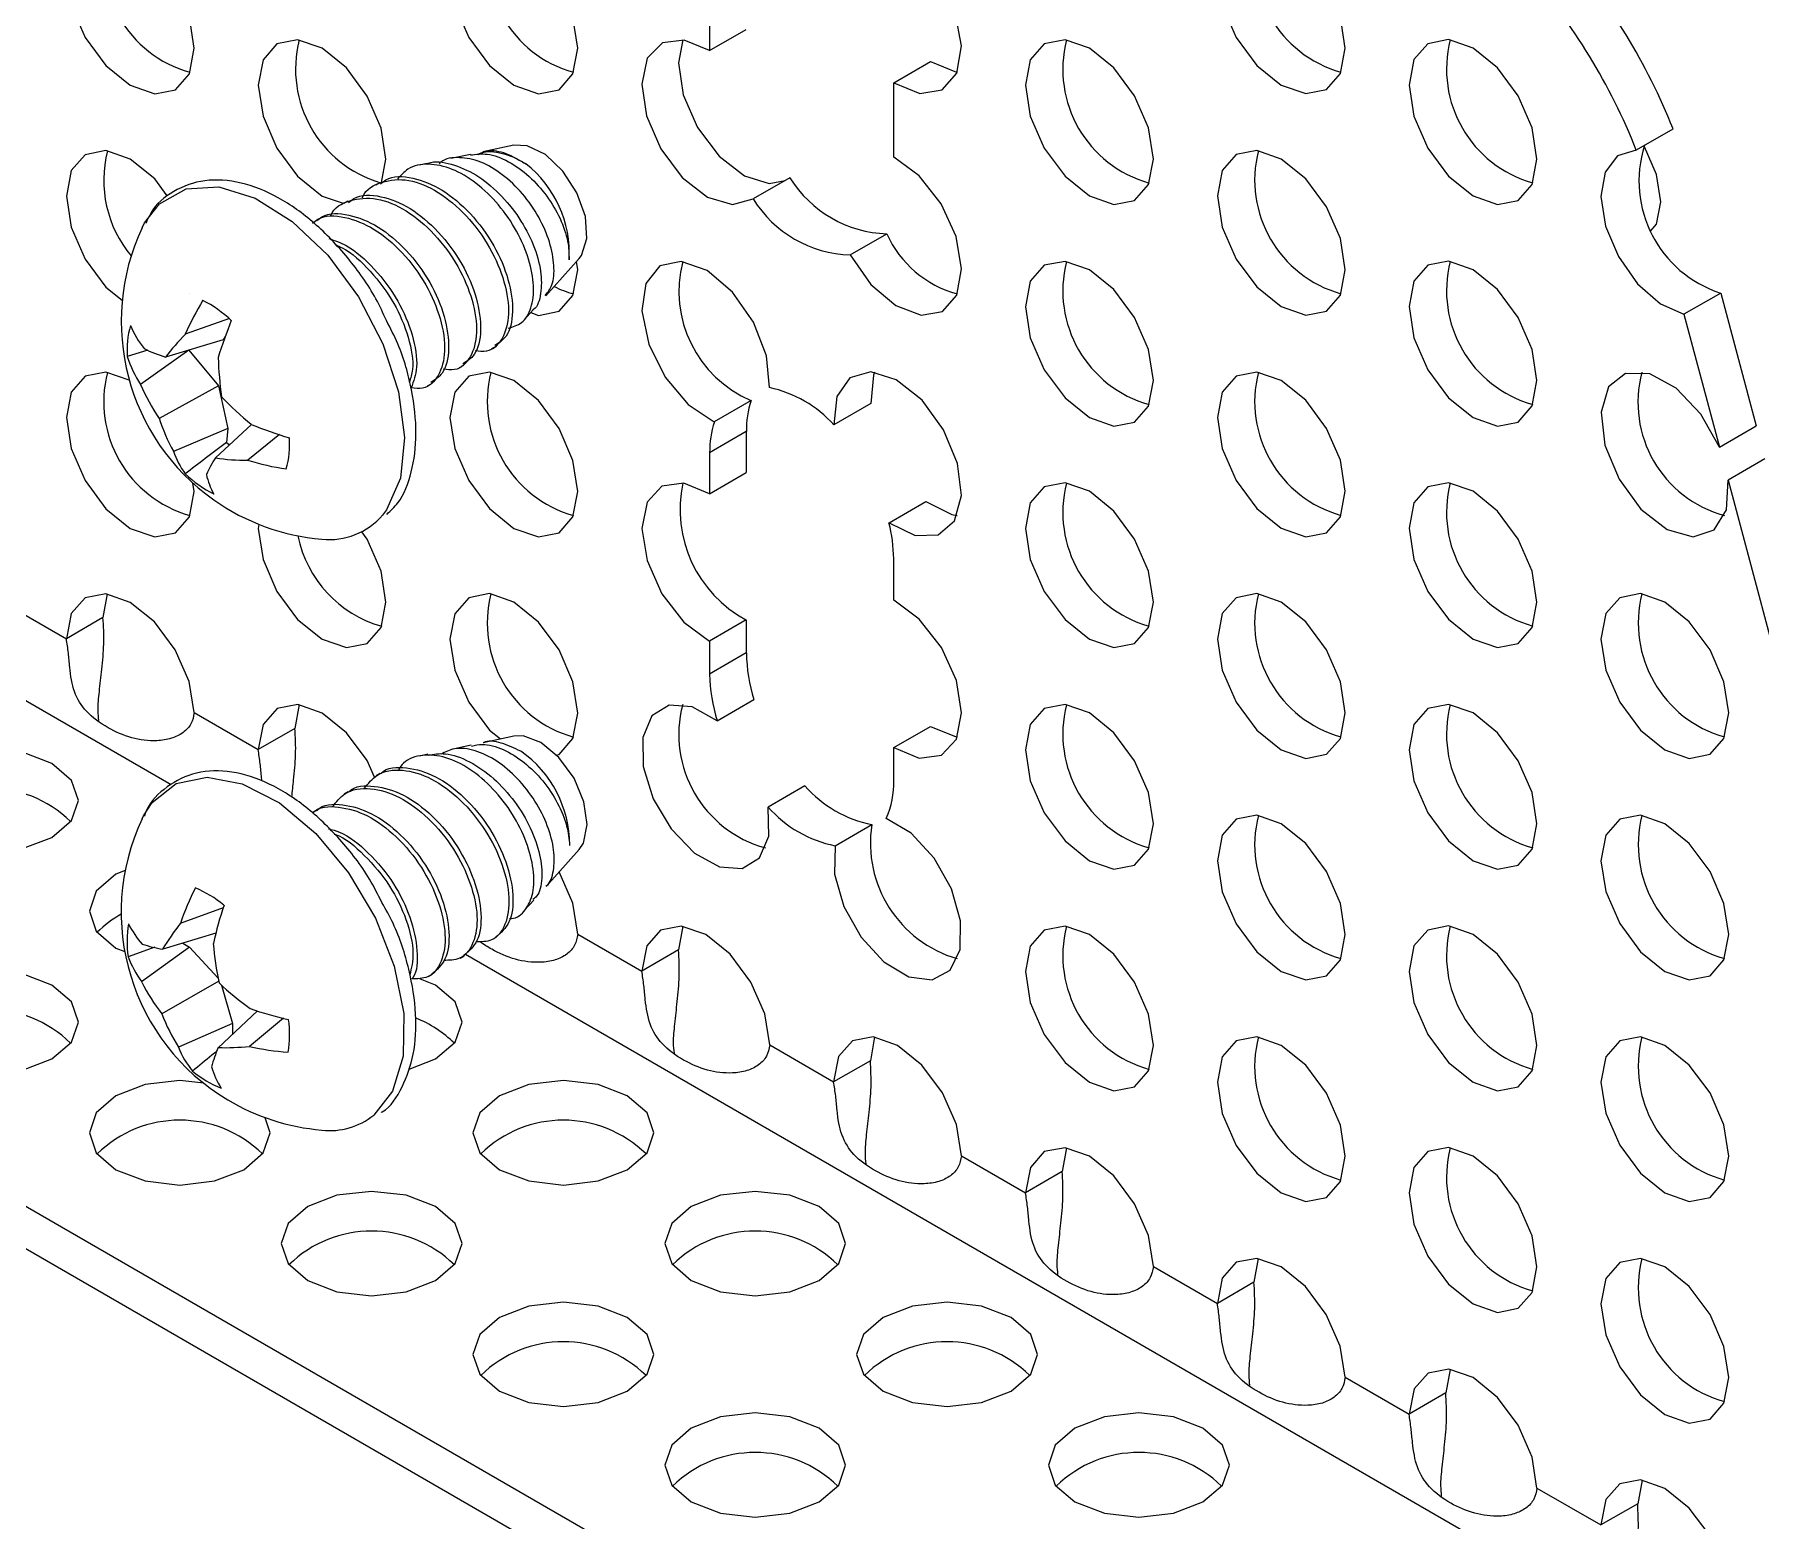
# Model space of a CAD drawing. Extents: x 0 to 9.57, y -8.69 to 0.
# Drawn here: x 1.005 to 2.198, y -6.547 to -5.52 of the extents above; entities that cross this region are included whole.
import ezdxf

# ---------------------------------------------------------------- set-up
doc = ezdxf.new("R2010")
doc.units = 0
doc.header["$LTSCALE"] = 0.5
doc.header["$MEASUREMENT"] = 0
for name, color, linetype in [('Brackets', 181, 'CONTINUOUS'), ('End Cap', 92, 'CONTINUOUS'), ('Hardware', 242, 'CONTINUOUS')]:
    doc.layers.add(name, color=color, linetype=linetype)

msp = doc.modelspace()

# ---------------------------------------------------------------- linework, layer by layer
at = {"layer": 'Brackets', "transparency": 16777216}
for p, q in [((1.4715, -5.4802), (1.4715, -5.5314)), ((1.4715, -5.5314), (1.4968, -5.5167)), ((1.5987, -5.5536), (1.6241, -5.539)), ((1.5987, -5.6049), (1.5987, -5.5536)), ((2.1373, -5.5856), (2.1119, -5.6002)), ((1.527, -5.6193), (1.5016, -5.6339)), ((1.5686, -5.6726), (1.5939, -5.6579)), ((2.1703, -5.6989), (2.1449, -5.7136)), ((2.1703, -5.6989), (2.1947, -5.7907)), ((2.1449, -5.7136), (2.1694, -5.8054)), ((0.6258, -5.765), (1.0993, -6.0384)), ((1.5001, -5.7732), (1.4747, -5.7879)), ((1.5828, -5.7753), (1.5574, -5.7899)), ((1.4968, -5.7945), (1.4715, -5.8092)), ((1.4968, -5.7945), (1.4968, -5.8229)), ((2.1694, -5.8054), (2.1947, -5.7907)), ((1.4715, -5.8092), (1.4715, -5.8376)), ((2.2008, -5.8135), (2.1754, -5.8282)), ((1.4715, -5.8376), (1.4968, -5.8229)), ((2.1754, -5.8282), (2.2217, -6.0018)), ((0.1463, -5.8377), (2.6521, -7.2843)), ((1.5955, -5.8576), (1.6209, -5.843)), ((0.1463, -5.867), (2.6521, -7.3136)), ((1.5987, -5.9111), (1.5987, -5.8826)), ((0.9827, -5.9123), (1.0269, -5.9378)), ((1.0552, -5.9068), (1.0522, -5.9231)), ((1.0522, -5.9231), (1.0269, -5.9378)), ((1.4968, -5.9248), (1.4715, -5.9395)), ((1.4968, -5.9248), (1.4968, -5.9476)), ((1.4715, -5.9395), (1.4715, -5.9623)), ((1.4968, -5.9476), (1.4715, -5.9623)), ((1.1878, -5.9833), (1.1848, -5.9997)), ((1.4767, -5.9944), (1.5021, -5.9798)), ((1.1152, -5.9888), (1.1594, -6.0143)), ((1.1848, -5.9997), (1.1594, -6.0143)), ((1.5987, -6.0129), (1.6241, -5.9983)), ((1.5987, -6.0357), (1.5987, -6.0129)), ((1.5374, -6.0395), (1.512, -6.0541)), ((1.5582, -6.0808), (1.5836, -6.0662)), ((1.3804, -6.1419), (1.4246, -6.1674)), ((1.4529, -6.1364), (1.45, -6.1528)), ((1.45, -6.1528), (1.4246, -6.1674)), ((1.3027, -6.1558), (2.3935, -6.7855)), ((1.5855, -6.2129), (1.5826, -6.2293)), ((1.513, -6.2184), (1.5572, -6.2439)), ((1.5826, -6.2293), (1.5572, -6.2439)), ((1.6456, -6.295), (1.6898, -6.3205)), ((1.7181, -6.2895), (1.7152, -6.3058)), ((1.7152, -6.3058), (1.6898, -6.3205)), ((1.8507, -6.366), (1.8477, -6.3824)), ((1.7782, -6.3715), (1.8224, -6.397)), ((1.8477, -6.3824), (1.8224, -6.397)), ((1.9107, -6.448), (1.9549, -6.4736)), ((1.9833, -6.4426), (1.9803, -6.4589)), ((1.9803, -6.4589), (1.9549, -6.4736)), ((2.0433, -6.5246), (2.0875, -6.5501)), ((2.1159, -6.5191), (2.1129, -6.5354)), ((2.1129, -6.5354), (2.0875, -6.5501))]:
    msp.add_line(p, q, dxfattribs=at)
at = {"layer": 'Brackets', "transparency": 16777216, "flags": 128}
for points in [[(1.0711, -5.4532), (1.0541, -5.4474), (1.0398, -5.4502), (1.0302, -5.4612), (1.0269, -5.4788), (1.0302, -5.5002), (1.0398, -5.5223), (1.0541, -5.5417), (1.0711, -5.5553), (1.088, -5.5612), (1.1023, -5.5584), (1.1119, -5.5474), (1.1152, -5.5298), (1.1119, -5.5083), (1.1023, -5.4862), (1.088, -5.4669), (1.0711, -5.4532)], [(1.3362, -5.4532), (1.3193, -5.4473), (1.305, -5.4501), (1.2954, -5.4612), (1.292, -5.4787), (1.2954, -5.5002), (1.305, -5.5223), (1.3193, -5.5416), (1.3362, -5.5553), (1.3531, -5.5612), (1.3675, -5.5584), (1.377, -5.5474), (1.3804, -5.5298), (1.377, -5.5083), (1.3675, -5.4862), (1.3531, -5.4669), (1.3362, -5.4532)], [(1.5987, -5.5536), (1.6168, -5.561), (1.6322, -5.5586), (1.6424, -5.5469), (1.6456, -5.528), (1.6412, -5.505), (1.63, -5.4819), (1.6139, -5.4625), (1.5957, -5.4504)], [(1.8665, -5.4532), (1.8496, -5.4473), (1.8353, -5.4501), (1.8257, -5.4611), (1.8224, -5.4787), (1.8257, -5.5002), (1.8353, -5.5223), (1.8496, -5.5416), (1.8665, -5.5552), (1.8835, -5.5611), (1.8978, -5.5583), (1.9074, -5.5473), (1.9107, -5.5297), (1.9074, -5.5082), (1.8978, -5.4862), (1.8835, -5.4668), (1.8665, -5.4532)], [(1.2036, -5.5298), (1.1867, -5.5239), (1.1724, -5.5267), (1.1628, -5.5377), (1.1594, -5.5553), (1.1628, -5.5768), (1.1724, -5.5989), (1.1867, -5.6182), (1.2036, -5.6319), (1.2182, -5.6369)], [(1.2447, -5.6225), (1.2478, -5.6063), (1.2445, -5.5849), (1.2349, -5.5628), (1.2205, -5.5434), (1.2036, -5.5298)], [(1.4715, -5.5314), (1.4539, -5.5241), (1.4388, -5.526), (1.4284, -5.5367), (1.4246, -5.5545), (1.4279, -5.5765), (1.4378, -5.5992), (1.4526, -5.619), (1.4701, -5.6326), (1.4874, -5.6378), (1.5016, -5.6339)], [(1.4529, -5.524), (1.45, -5.5398), (1.4533, -5.5619), (1.4632, -5.5846), (1.478, -5.6043), (1.4955, -5.6179), (1.5127, -5.6232), (1.5238, -5.6211)], [(1.734, -5.5297), (1.7171, -5.5239), (1.7027, -5.5266), (1.6931, -5.5377), (1.6898, -5.5553), (1.6931, -5.5767), (1.7027, -5.5988), (1.7171, -5.6182), (1.734, -5.6318), (1.7509, -5.6377), (1.7652, -5.6349), (1.7748, -5.6239), (1.7782, -5.6063), (1.7748, -5.5848), (1.7652, -5.5627), (1.7509, -5.5434), (1.734, -5.5297)], [(1.9991, -5.5297), (1.9822, -5.5238), (1.9679, -5.5266), (1.9583, -5.5376), (1.9549, -5.5552), (1.9583, -5.5767), (1.9679, -5.5988), (1.9822, -5.6181), (1.9991, -5.6318), (2.016, -5.6377), (2.0304, -5.6349), (2.04, -5.6238), (2.0433, -5.6063), (2.04, -5.5848), (2.0304, -5.5627), (2.016, -5.5434), (1.9991, -5.5297)], [(1.6241, -5.539), (1.6422, -5.5463), (1.6426, -5.5464)], [(1.0711, -5.6063), (1.0541, -5.6005), (1.0398, -5.6033), (1.0302, -5.6143), (1.0269, -5.6319), (1.0302, -5.6533), (1.0398, -5.6754), (1.0541, -5.6948), (1.0655, -5.7039)], [(1.0966, -5.6317), (1.088, -5.62), (1.0711, -5.6063)], [(1.5686, -5.6726), (1.5828, -5.6929), (1.6001, -5.7076), (1.6176, -5.7142), (1.6324, -5.7116), (1.6423, -5.7003), (1.6456, -5.6821), (1.6418, -5.6599), (1.6314, -5.6373), (1.6163, -5.6179), (1.5987, -5.6049)], [(1.8665, -5.6063), (1.8496, -5.6004), (1.8353, -5.6032), (1.8257, -5.6142), (1.8224, -5.6318), (1.8257, -5.6533), (1.8353, -5.6754), (1.8496, -5.6947), (1.8665, -5.7083), (1.8835, -5.7142), (1.8978, -5.7114), (1.9074, -5.7004), (1.9107, -5.6828), (1.9074, -5.6613), (1.8978, -5.6393), (1.8835, -5.6199), (1.8665, -5.6063)], [(2.1119, -5.6002), (2.0989, -5.6042), (2.0904, -5.6154), (2.0875, -5.6323), (2.0907, -5.6527), (2.0996, -5.6737), (2.1128, -5.6925), (2.1286, -5.7064), (2.1449, -5.7136)], [(1.3478, -5.7124), (1.3531, -5.7143), (1.3675, -5.7115), (1.377, -5.7005), (1.3804, -5.6829), (1.3795, -5.6771)], [(1.5128, -5.7642), (1.5108, -5.7423), (1.5018, -5.719), (1.4873, -5.6982), (1.4697, -5.6834), (1.4519, -5.677), (1.437, -5.6801), (1.4274, -5.6922), (1.4247, -5.7113), (1.4294, -5.7342), (1.4407, -5.757), (1.4567, -5.776), (1.4747, -5.7879)], [(1.734, -5.6828), (1.7171, -5.677), (1.7027, -5.6797), (1.6931, -5.6908), (1.6898, -5.7084), (1.6931, -5.7298), (1.7027, -5.7519), (1.7171, -5.7713), (1.734, -5.7849), (1.7509, -5.7908), (1.7652, -5.788), (1.7748, -5.777), (1.7782, -5.7594), (1.7748, -5.7379), (1.7652, -5.7158), (1.7509, -5.6965), (1.734, -5.6828)], [(1.9991, -5.6828), (1.9822, -5.6769), (1.9679, -5.6797), (1.9583, -5.6907), (1.9549, -5.7083), (1.9583, -5.7298), (1.9679, -5.7519), (1.9822, -5.7712), (1.9991, -5.7849), (2.016, -5.7908), (2.0304, -5.788), (2.04, -5.7769), (2.0433, -5.7594), (2.04, -5.7379), (2.0304, -5.7158), (2.016, -5.6965), (1.9991, -5.6828)], [(1.0704, -5.7592), (1.0541, -5.7536), (1.0398, -5.7564), (1.0302, -5.7674), (1.0269, -5.785), (1.0302, -5.8064), (1.0398, -5.8285), (1.0541, -5.8479), (1.0711, -5.8615), (1.088, -5.8674), (1.1023, -5.8646), (1.1119, -5.8536), (1.1152, -5.836), (1.1144, -5.8303)], [(1.3362, -5.7594), (1.3193, -5.7535), (1.305, -5.7563), (1.2954, -5.7674), (1.292, -5.7849), (1.2954, -5.8064), (1.305, -5.8285), (1.3193, -5.8478), (1.3362, -5.8615), (1.3531, -5.8674), (1.3675, -5.8646), (1.377, -5.8536), (1.3804, -5.836), (1.377, -5.8145), (1.3675, -5.7924), (1.3531, -5.7731), (1.3362, -5.7594)], [(1.5955, -5.8576), (1.6135, -5.8665), (1.6295, -5.866), (1.6408, -5.8563), (1.6455, -5.8388), (1.6428, -5.8166), (1.6332, -5.7934), (1.6183, -5.773), (1.6005, -5.7589), (1.5829, -5.7534), (1.5684, -5.7574), (1.5594, -5.7703), (1.5574, -5.7899)], [(1.5855, -5.7536), (1.5848, -5.7557), (1.5828, -5.7753)], [(1.8665, -5.7594), (1.8496, -5.7535), (1.8353, -5.7563), (1.8257, -5.7673), (1.8224, -5.7849), (1.8257, -5.8064), (1.8353, -5.8285), (1.8496, -5.8478), (1.8665, -5.8614), (1.8835, -5.8673), (1.8978, -5.8645), (1.9074, -5.8535), (1.9107, -5.8359), (1.9074, -5.8144), (1.8978, -5.7924), (1.8835, -5.773), (1.8665, -5.7594)], [(2.1694, -5.8054), (2.1566, -5.7826), (2.1396, -5.7647), (2.1212, -5.7547), (2.1046, -5.7544), (2.0927, -5.7638), (2.0876, -5.7813), (2.0902, -5.8039), (2.1, -5.8275), (2.1152, -5.8482), (2.1334, -5.8623), (2.1512, -5.8674), (2.1657, -5.8626), (2.1743, -5.8487), (2.1754, -5.8282)], [(1.4715, -5.8376), (1.4537, -5.8303), (1.4385, -5.8324), (1.4282, -5.8433), (1.4246, -5.8615), (1.4282, -5.8838), (1.4385, -5.9067), (1.4537, -5.9263), (1.4715, -5.9395)], [(1.734, -5.8359), (1.7171, -5.8301), (1.7027, -5.8328), (1.6931, -5.8439), (1.6898, -5.8615), (1.6931, -5.8829), (1.7027, -5.905), (1.7171, -5.9244), (1.734, -5.938), (1.7509, -5.9439), (1.7652, -5.9411), (1.7748, -5.9301), (1.7782, -5.9125), (1.7748, -5.891), (1.7652, -5.8689), (1.7509, -5.8496), (1.734, -5.8359)], [(1.9991, -5.8359), (1.9822, -5.83), (1.9679, -5.8328), (1.9583, -5.8438), (1.9549, -5.8614), (1.9583, -5.8829), (1.9679, -5.905), (1.9822, -5.9243), (1.9991, -5.938), (2.016, -5.9439), (2.0304, -5.9411), (2.04, -5.93), (2.0433, -5.9125), (2.04, -5.891), (2.0304, -5.8689), (2.016, -5.8496), (1.9991, -5.8359)], [(1.6209, -5.843), (1.6389, -5.8519), (1.6426, -5.8526)], [(1.16, -5.8588), (1.1594, -5.8615), (1.1628, -5.883), (1.1724, -5.9051), (1.1867, -5.9244), (1.2036, -5.9381), (1.2205, -5.9439), (1.2349, -5.9411), (1.2445, -5.9301), (1.2478, -5.9125), (1.2445, -5.8911), (1.2349, -5.869), (1.2311, -5.8638)], [(1.1152, -5.9888), (1.1118, -5.9674), (1.1022, -5.9454), (1.0879, -5.9261), (1.0711, -5.9126), (1.0542, -5.9067), (1.0399, -5.9094), (1.0303, -5.9203), (1.0269, -5.9378)], [(1.3362, -5.9125), (1.3193, -5.9066), (1.305, -5.9094), (1.2954, -5.9205), (1.292, -5.938), (1.2954, -5.9595), (1.305, -5.9816), (1.3193, -6.0009), (1.3269, -6.007)], [(1.3653, -6.0181), (1.3675, -6.0177), (1.377, -6.0067), (1.3804, -5.9891), (1.377, -5.9676), (1.3675, -5.9455), (1.3531, -5.9262), (1.3362, -5.9125)], [(1.5987, -6.0129), (1.6164, -6.0202), (1.6317, -6.0182), (1.642, -6.0072), (1.6456, -5.989), (1.642, -5.9667), (1.6317, -5.9439), (1.6164, -5.9242), (1.5987, -5.9111)], [(1.8665, -5.9125), (1.8496, -5.9066), (1.8353, -5.9094), (1.8257, -5.9204), (1.8224, -5.938), (1.8257, -5.9595), (1.8353, -5.9816), (1.8496, -6.0009), (1.8665, -6.0145), (1.8835, -6.0204), (1.8978, -6.0176), (1.9074, -6.0066), (1.9107, -5.989), (1.9074, -5.9676), (1.8978, -5.9455), (1.8835, -5.9261), (1.8665, -5.9125)], [(2.1317, -5.9125), (2.1148, -5.9066), (2.1005, -5.9094), (2.0909, -5.9204), (2.0875, -5.938), (2.0909, -5.9594), (2.1005, -5.9815), (2.1148, -6.0009), (2.1317, -6.0145), (2.1486, -6.0204), (2.163, -6.0176), (2.1725, -6.0066), (2.1759, -5.989), (2.1725, -5.9675), (2.163, -5.9454), (2.1486, -5.9261), (2.1317, -5.9125)], [(1.2398, -6.0335), (1.2348, -6.0219), (1.2205, -6.0027), (1.2036, -5.9891), (1.1868, -5.9832), (1.1725, -5.9859), (1.1629, -5.9969), (1.1594, -6.0143)], [(1.4767, -5.9944), (1.4594, -5.9848), (1.4436, -5.9836), (1.4316, -5.991), (1.4253, -6.0059), (1.4256, -6.026), (1.4325, -6.0483), (1.4449, -6.0692), (1.461, -6.0858), (1.4782, -6.0954), (1.494, -6.0966), (1.506, -6.0891), (1.5123, -6.0742), (1.512, -6.0541)], [(1.734, -5.989), (1.7171, -5.9832), (1.7027, -5.9859), (1.6931, -5.997), (1.6898, -6.0146), (1.6931, -6.036), (1.7027, -6.0581), (1.7171, -6.0775), (1.734, -6.0911), (1.7509, -6.097), (1.7652, -6.0942), (1.7748, -6.0832), (1.7782, -6.0656), (1.7748, -6.0441), (1.7652, -6.022), (1.7509, -6.0027), (1.734, -5.989)], [(1.9991, -5.989), (1.9822, -5.9831), (1.9679, -5.9859), (1.9583, -5.9969), (1.9549, -6.0145), (1.9583, -6.036), (1.9679, -6.0581), (1.9822, -6.0774), (1.9991, -6.0911), (2.016, -6.097), (2.0304, -6.0942), (2.04, -6.0831), (2.0433, -6.0656), (2.04, -6.0441), (2.0304, -6.022), (2.016, -6.0027), (1.9991, -5.989)], [(1.6241, -5.9983), (1.6418, -6.0056), (1.6426, -6.0057)], [(1.0169, -6.024), (0.9966, -6.0161), (0.9727, -6.0134), (0.9488, -6.0161), (0.9285, -6.024), (0.915, -6.0357), (0.9102, -6.0495), (0.915, -6.0633), (0.9285, -6.075), (0.9488, -6.0828), (0.9727, -6.0856), (0.9966, -6.0828), (1.0169, -6.075), (1.0304, -6.0633), (1.0352, -6.0495), (1.0304, -6.0357), (1.0169, -6.024)], [(1.8665, -6.0656), (1.8496, -6.0597), (1.8353, -6.0625), (1.8257, -6.0735), (1.8224, -6.0911), (1.8257, -6.1126), (1.8353, -6.1347), (1.8496, -6.154), (1.8665, -6.1676), (1.8835, -6.1735), (1.8978, -6.1707), (1.9074, -6.1597), (1.9107, -6.1421), (1.9074, -6.1207), (1.8978, -6.0986), (1.8835, -6.0792), (1.8665, -6.0656)], [(2.1317, -6.0656), (2.1148, -6.0597), (2.1005, -6.0625), (2.0909, -6.0735), (2.0875, -6.0911), (2.0909, -6.1125), (2.1005, -6.1346), (2.1148, -6.154), (2.1317, -6.1676), (2.1486, -6.1735), (2.163, -6.1707), (2.1725, -6.1597), (2.1759, -6.1421), (2.1725, -6.1206), (2.163, -6.0985), (2.1486, -6.0792), (2.1317, -6.0656)], [(1.5582, -6.0808), (1.5579, -6.1005), (1.5642, -6.1227), (1.5762, -6.144), (1.592, -6.1611), (1.6092, -6.1714), (1.6253, -6.1734), (1.6377, -6.1667), (1.6446, -6.1524), (1.6449, -6.1327), (1.6386, -6.1105), (1.6266, -6.0893), (1.6108, -6.0722), (1.5935, -6.0619)], [(1.0675, -6.098), (1.0611, -6.1005), (1.0475, -6.1122), (1.0428, -6.126), (1.0475, -6.1398), (1.0611, -6.1515), (1.0672, -6.1539)], [(1.3804, -6.1419), (1.377, -6.1205), (1.3675, -6.0987)], [(1.513, -6.2184), (1.5096, -6.197), (1.5, -6.175), (1.4857, -6.1558), (1.4688, -6.1422), (1.4519, -6.1363), (1.4376, -6.139), (1.428, -6.1499), (1.4246, -6.1674)], [(1.734, -6.1421), (1.7171, -6.1363), (1.7027, -6.139), (1.6931, -6.1501), (1.6898, -6.1677), (1.6931, -6.1891), (1.7027, -6.2112), (1.7171, -6.2306), (1.734, -6.2442), (1.7509, -6.2501), (1.7652, -6.2473), (1.7748, -6.2363), (1.7782, -6.2187), (1.7748, -6.1972), (1.7652, -6.1751), (1.7509, -6.1558), (1.734, -6.1421)], [(1.9991, -6.1421), (1.9822, -6.1362), (1.9679, -6.139), (1.9583, -6.15), (1.9549, -6.1676), (1.9583, -6.1891), (1.9679, -6.2112), (1.9822, -6.2305), (1.9991, -6.2442), (2.016, -6.2501), (2.0304, -6.2473), (2.04, -6.2362), (2.0433, -6.2187), (2.04, -6.1972), (2.0304, -6.1751), (2.016, -6.1558), (1.9991, -6.1421)], [(1.0169, -6.177), (0.9966, -6.1692), (0.9727, -6.1665), (0.9488, -6.1692), (0.9285, -6.177), (0.915, -6.1887), (0.9102, -6.2026), (0.915, -6.2164), (0.9285, -6.2281), (0.9488, -6.2359), (0.9727, -6.2386), (0.9966, -6.2359), (1.0169, -6.2281), (1.0304, -6.2164), (1.0352, -6.2026), (1.0304, -6.1887), (1.0169, -6.177)], [(1.2639, -6.2351), (1.2821, -6.2281), (1.2956, -6.2164), (1.3004, -6.2026), (1.2956, -6.1887), (1.2821, -6.177)], [(1.2821, -6.177), (1.2705, -6.1726)], [(1.6456, -6.295), (1.6421, -6.2735), (1.6325, -6.2515), (1.6182, -6.2323), (1.6014, -6.2187), (1.5845, -6.2128), (1.5702, -6.2156), (1.5606, -6.2265), (1.5572, -6.2439)], [(1.8665, -6.2187), (1.8496, -6.2128), (1.8353, -6.2156), (1.8257, -6.2266), (1.8224, -6.2442), (1.8257, -6.2657), (1.8353, -6.2878), (1.8496, -6.3071), (1.8665, -6.3207), (1.8835, -6.3266), (1.8978, -6.3238), (1.9074, -6.3128), (1.9107, -6.2952), (1.9074, -6.2738), (1.8978, -6.2517), (1.8835, -6.2323), (1.8665, -6.2187)], [(2.1317, -6.2187), (2.1148, -6.2128), (2.1005, -6.2156), (2.0909, -6.2266), (2.0875, -6.2442), (2.0909, -6.2656), (2.1005, -6.2877), (2.1148, -6.3071), (2.1317, -6.3207), (2.1486, -6.3266), (2.163, -6.3238), (2.1725, -6.3128), (2.1759, -6.2952), (2.1725, -6.2737), (2.163, -6.2516), (2.1486, -6.2323), (2.1317, -6.2187)], [(1.1218, -6.2449), (1.1053, -6.243), (1.0814, -6.2458), (1.0611, -6.2536), (1.0475, -6.2653), (1.0428, -6.2791), (1.0475, -6.2929), (1.0611, -6.3046), (1.0814, -6.3124), (1.1053, -6.3152), (1.1292, -6.3124), (1.1495, -6.3046), (1.163, -6.2929), (1.1678, -6.2791), (1.1642, -6.2687)], [(1.4146, -6.2536), (1.3944, -6.2458), (1.3704, -6.243), (1.3465, -6.2458), (1.3262, -6.2536), (1.3127, -6.2653), (1.3079, -6.2791), (1.3127, -6.2929), (1.3262, -6.3046), (1.3465, -6.3124), (1.3704, -6.3152), (1.3944, -6.3124), (1.4146, -6.3046), (1.4282, -6.2929), (1.4329, -6.2791), (1.4282, -6.2653), (1.4146, -6.2536)], [(1.7782, -6.3715), (1.7747, -6.3501), (1.7651, -6.3281), (1.7508, -6.3088), (1.734, -6.2952), (1.7171, -6.2894), (1.7028, -6.2921), (1.6932, -6.303), (1.6898, -6.3205)], [(1.9991, -6.2952), (1.9822, -6.2893), (1.9679, -6.2921), (1.9583, -6.3032), (1.9549, -6.3207), (1.9583, -6.3422), (1.9679, -6.3643), (1.9822, -6.3836), (1.9991, -6.3973), (2.016, -6.4032), (2.0304, -6.4004), (2.04, -6.3894), (2.0433, -6.3718), (2.04, -6.3503), (2.0304, -6.3282), (2.016, -6.3089), (1.9991, -6.2952)], [(1.2821, -6.3301), (1.2618, -6.3223), (1.2379, -6.3196), (1.2139, -6.3223), (1.1937, -6.3301), (1.1801, -6.3418), (1.1754, -6.3556), (1.1801, -6.3694), (1.1937, -6.3811), (1.2139, -6.389), (1.2379, -6.3917), (1.2618, -6.389), (1.2821, -6.3811), (1.2956, -6.3694), (1.3004, -6.3556), (1.2956, -6.3418), (1.2821, -6.3301)], [(1.5472, -6.3301), (1.5269, -6.3223), (1.503, -6.3196), (1.4791, -6.3223), (1.4588, -6.3301), (1.4453, -6.3418), (1.4405, -6.3556), (1.4453, -6.3694), (1.4588, -6.3811), (1.4791, -6.389), (1.503, -6.3917), (1.5269, -6.389), (1.5472, -6.3811), (1.5608, -6.3694), (1.5655, -6.3556), (1.5608, -6.3418), (1.5472, -6.3301)], [(1.9107, -6.448), (1.9073, -6.4266), (1.8977, -6.4046), (1.8834, -6.3854), (1.8665, -6.3718), (1.8497, -6.3659), (1.8354, -6.3686), (1.8258, -6.3796), (1.8224, -6.397)], [(2.1317, -6.3718), (2.1148, -6.3659), (2.1005, -6.3687), (2.0909, -6.3797), (2.0875, -6.3973), (2.0909, -6.4187), (2.1005, -6.4408), (2.1148, -6.4602), (2.1317, -6.4738), (2.1486, -6.4797), (2.163, -6.4769), (2.1725, -6.4659), (2.1759, -6.4483), (2.1725, -6.4268), (2.163, -6.4047), (2.1486, -6.3854), (2.1317, -6.3718)], [(1.4146, -6.4067), (1.3944, -6.3988), (1.3704, -6.3961), (1.3465, -6.3988), (1.3262, -6.4067), (1.3127, -6.4184), (1.3079, -6.4322), (1.3127, -6.446), (1.3262, -6.4577), (1.3465, -6.4655), (1.3704, -6.4683), (1.3944, -6.4655), (1.4146, -6.4577), (1.4282, -6.446), (1.4329, -6.4322), (1.4282, -6.4184), (1.4146, -6.4067)], [(1.6798, -6.4067), (1.6595, -6.3988), (1.6356, -6.3961), (1.6117, -6.3988), (1.5914, -6.4067), (1.5779, -6.4184), (1.5731, -6.4322), (1.5779, -6.446), (1.5914, -6.4577), (1.6117, -6.4655), (1.6356, -6.4683), (1.6595, -6.4655), (1.6798, -6.4577), (1.6934, -6.446), (1.6981, -6.4322), (1.6934, -6.4184), (1.6798, -6.4067)], [(2.0433, -6.5246), (2.0399, -6.5032), (2.0303, -6.4812), (2.016, -6.4619), (1.9991, -6.4483), (1.9823, -6.4424), (1.968, -6.4452), (1.9584, -6.4561), (1.9549, -6.4736)], [(1.5472, -6.4832), (1.5269, -6.4754), (1.503, -6.4726), (1.4791, -6.4754), (1.4588, -6.4832), (1.4453, -6.4949), (1.4405, -6.5087), (1.4453, -6.5225), (1.4588, -6.5342), (1.4791, -6.542), (1.503, -6.5448), (1.5269, -6.542), (1.5472, -6.5342), (1.5608, -6.5225), (1.5655, -6.5087), (1.5608, -6.4949), (1.5472, -6.4832)], [(1.8124, -6.4832), (1.7921, -6.4754), (1.7682, -6.4726), (1.7443, -6.4754), (1.724, -6.4832), (1.7104, -6.4949), (1.7057, -6.5087), (1.7104, -6.5225), (1.724, -6.5342), (1.7443, -6.542), (1.7682, -6.5448), (1.7921, -6.542), (1.8124, -6.5342), (1.8259, -6.5225), (1.8307, -6.5087), (1.8259, -6.4949), (1.8124, -6.4832)], [(2.1759, -6.6011), (2.1725, -6.5797), (2.1629, -6.5577), (2.1486, -6.5384), (2.1317, -6.5249), (2.1149, -6.519), (2.1006, -6.5217), (2.091, -6.5326), (2.0875, -6.5501)]]:
    msp.add_lwpolyline(points, dxfattribs=at)
at = {"layer": 'Brackets', "transparency": 16777216}
for centre, radius, start, end in [((1.1343, -5.4678), 0.0816, 165.6081, 254.3865), ((1.3994, -5.4678), 0.0816, 165.6081, 254.3865), ((1.9298, -5.4677), 0.0816, 165.6081, 254.3865), ((1.7423, -5.7422), 0.425, 21.6291, 41.2545), ((1.7169, -5.7569), 0.425, 21.6291, 41.2545), ((1.2669, -5.5443), 0.0816, 165.6081, 253.7387), ((1.7972, -5.5443), 0.0816, 165.6081, 254.3865), ((2.0624, -5.5442), 0.0816, 165.6081, 254.3865), ((1.1343, -5.6209), 0.0816, 165.6081, 219.9425), ((1.9298, -5.6208), 0.0816, 165.6081, 254.3865), ((2.1951, -5.6215), 0.0813, 162.4231, 252.2024), ((1.5966, -5.5761), 0.0819, 211.8307, 268.1747), ((1.5712, -5.5907), 0.0819, 211.8307, 268.1747), ((1.6625, -5.6269), 0.0753, 204.352, 254.671), ((1.5324, -5.6977), 0.0821, 165.4369, 246.8157), ((1.7972, -5.6974), 0.0816, 165.6081, 254.3865), ((2.0624, -5.6973), 0.0816, 165.6081, 254.3865), ((1.1343, -5.6209), 0.0816, 254.2258, 254.3865), ((1.3994, -5.6209), 0.0816, 244.2624, 254.3865), ((1.1343, -5.774), 0.0816, 165.6081, 254.3865), ((1.3994, -5.774), 0.0816, 165.6081, 254.3865), ((1.9298, -5.7739), 0.0816, 165.6081, 254.3865), ((2.1941, -5.7744), 0.081, 165.1363, 254.8583), ((1.5624, -5.7936), 0.0655, 161.8821, 180.794), ((1.4954, -5.8459), 0.0835, 42.0463, 77.9591), ((1.537, -5.8083), 0.0655, 161.8821, 180.794), ((1.5376, -5.8484), 0.0866, 167.8458, 241.9372), ((1.7972, -5.8505), 0.0816, 165.6081, 254.3865), ((2.0624, -5.8504), 0.0816, 165.6081, 254.3865), ((1.2669, -5.8505), 0.0816, 191.4163, 254.3865), ((1.4935, -5.8835), 0.1052, 0.4944, 14.2692), ((1.3994, -5.9271), 0.0816, 165.6081, 254.3865), ((1.9298, -5.927), 0.0816, 165.6081, 254.3865), ((2.1949, -5.927), 0.0816, 165.6081, 254.3865), ((1.6074, -5.9462), 0.1105, 180.7432, 197.6929), ((1.582, -5.9608), 0.1105, 180.7432, 197.6929), ((1.5314, -6.0039), 0.0812, 165.2776, 254.717), ((1.7972, -6.0036), 0.0816, 165.6081, 254.3865), ((2.0624, -6.0036), 0.0816, 165.6081, 254.3865), ((1.5379, -6.0372), 0.0609, 336.0627, 1.3497), ((0.9727, -6.1225), 0.0817, 45.6215, 134.3785), ((1.6, -5.9844), 0.0834, 221.3448, 258.6606), ((1.5746, -5.999), 0.0834, 221.3448, 258.6606), ((1.9298, -6.0801), 0.0816, 165.6081, 254.3865), ((2.1949, -6.0801), 0.0816, 165.6081, 254.3865), ((1.6656, -6.079), 0.083, 171.0847, 253.9496), ((1.1053, -6.199), 0.0817, 119.7315, 134.3785), ((1.7972, -6.1567), 0.0816, 165.6081, 254.3865), ((2.0624, -6.1567), 0.0816, 165.6081, 254.3865), ((0.9727, -6.2756), 0.0817, 45.6215, 134.3785), ((1.2379, -6.2756), 0.0817, 45.6215, 68.0066), ((1.9298, -6.2332), 0.0816, 165.6081, 254.3865), ((2.1949, -6.2332), 0.0816, 165.6081, 254.3865), ((1.1053, -6.3521), 0.0817, 45.6215, 134.3785), ((1.3704, -6.3521), 0.0817, 45.6215, 134.3785), ((2.0624, -6.3098), 0.0816, 165.6081, 254.3865), ((1.2379, -6.4287), 0.0817, 45.6215, 134.3785), ((1.503, -6.4287), 0.0817, 45.6215, 134.3785), ((2.1949, -6.3863), 0.0816, 165.6081, 254.3865), ((1.3704, -6.5052), 0.0817, 45.6215, 134.3785), ((1.6356, -6.5052), 0.0817, 45.6215, 134.3785), ((1.503, -6.5817), 0.0817, 45.6215, 134.3785), ((1.7682, -6.5817), 0.0817, 45.6215, 134.3785)]:
    msp.add_arc(centre, radius, start, end, dxfattribs=at)
for points, knots in [([(1.0493, -5.9943), (1.0491, -5.9921), (1.0485, -5.9858), (1.0497, -5.9738), (1.0515, -5.9582), (1.0532, -5.9404), (1.0526, -5.9291), (1.0522, -5.9231)], [0, 0, 0, 0, 0.106623, 0.290736, 0.498507, 0.734007, 1, 1, 1, 1]), ([(1.1152, -5.9888), (1.1148, -5.9915), (1.1138, -5.9967), (1.1077, -6.0031), (1.0993, -6.0071), (1.087, -6.0089), (1.0714, -6.0068), (1.0547, -5.9994), (1.0407, -5.9893), (1.0331, -5.9775), (1.0303, -5.9664), (1.0291, -5.9573), (1.0284, -5.9473), (1.0274, -5.941), (1.0269, -5.9378)], [0, 0, 0, 0, 0.060389, 0.119474, 0.182038, 0.252164, 0.372296, 0.501655, 0.644393, 0.76487, 0.821342, 0.877965, 0.936884, 1, 1, 1, 1]), ([(1.1827, -6.0471), (1.1831, -6.0432), (1.1842, -6.0335), (1.1858, -6.017), (1.1852, -6.0057), (1.1848, -5.9997)], [0.3415773, 0.3415773, 0.3415773, 0.3415773, 0.4985067, 0.7340068, 1, 1, 1, 1]), ([(1.162, -6.0359), (1.162, -6.0352), (1.1615, -6.0313), (1.1609, -6.0238), (1.16, -6.0176), (1.1594, -6.0143)], [0.8652312, 0.8652312, 0.8652312, 0.8652312, 0.8779649, 0.9368836, 1, 1, 1, 1]), ([(1.3804, -6.1419), (1.3799, -6.1445), (1.379, -6.1498), (1.3729, -6.1562), (1.3645, -6.1602), (1.3522, -6.162), (1.3365, -6.1599), (1.3229, -6.1538), (1.3154, -6.149), (1.3129, -6.1472)], [0, 0, 0, 0, 0.060389, 0.1194735, 0.1820383, 0.2521637, 0.3722961, 0.5016546, 0.5726741, 0.5726741, 0.5726741, 0.5726741]), ([(1.4471, -6.224), (1.4468, -6.2217), (1.4462, -6.2154), (1.4475, -6.2034), (1.4492, -6.1878), (1.4509, -6.1701), (1.4503, -6.1587), (1.45, -6.1528)], [0, 0, 0, 0, 0.106623, 0.290736, 0.498507, 0.734007, 1, 1, 1, 1]), ([(1.513, -6.2184), (1.5125, -6.2211), (1.5115, -6.2263), (1.5055, -6.2327), (1.4971, -6.2367), (1.4848, -6.2385), (1.4691, -6.2364), (1.4525, -6.229), (1.4385, -6.2189), (1.4309, -6.2071), (1.4281, -6.196), (1.4269, -6.1869), (1.4261, -6.1769), (1.4251, -6.1706), (1.4246, -6.1674)], [0, 0, 0, 0, 0.060389, 0.119474, 0.182038, 0.252164, 0.372296, 0.501655, 0.644393, 0.76487, 0.821342, 0.877965, 0.936884, 1, 1, 1, 1]), ([(1.5797, -6.3005), (1.5794, -6.2982), (1.5788, -6.292), (1.58, -6.2799), (1.5818, -6.2644), (1.5835, -6.2466), (1.5829, -6.2353), (1.5826, -6.2293)], [0, 0, 0, 0, 0.106623, 0.290736, 0.498507, 0.734007, 1, 1, 1, 1]), ([(1.6456, -6.295), (1.6451, -6.2976), (1.6441, -6.3029), (1.6381, -6.3093), (1.6297, -6.3133), (1.6173, -6.315), (1.6017, -6.3129), (1.5851, -6.3055), (1.571, -6.2955), (1.5635, -6.2836), (1.5606, -6.2725), (1.5595, -6.2634), (1.5587, -6.2534), (1.5577, -6.2472), (1.5572, -6.2439)], [0, 0, 0, 0, 0.060389, 0.119474, 0.182038, 0.252164, 0.372296, 0.501655, 0.644393, 0.76487, 0.821342, 0.877965, 0.936884, 1, 1, 1, 1]), ([(1.7122, -6.377), (1.712, -6.3747), (1.7114, -6.3685), (1.7126, -6.3564), (1.7144, -6.3409), (1.7161, -6.3231), (1.7155, -6.3118), (1.7152, -6.3058)], [0, 0, 0, 0, 0.1066226, 0.2907357, 0.4985067, 0.7340068, 1, 1, 1, 1]), ([(1.7782, -6.3715), (1.7777, -6.3742), (1.7767, -6.3794), (1.7707, -6.3858), (1.7622, -6.3898), (1.7499, -6.3916), (1.7343, -6.3895), (1.7177, -6.3821), (1.7036, -6.372), (1.696, -6.3602), (1.6932, -6.3491), (1.6921, -6.3399), (1.6913, -6.33), (1.6903, -6.3237), (1.6898, -6.3205)], [0, 0, 0, 0, 0.060389, 0.119474, 0.182038, 0.252164, 0.372296, 0.501655, 0.644393, 0.76487, 0.821342, 0.877965, 0.936884, 1, 1, 1, 1]), ([(1.8448, -6.4536), (1.8446, -6.4513), (1.844, -6.445), (1.8452, -6.433), (1.847, -6.4174), (1.8487, -6.3997), (1.8481, -6.3884), (1.8477, -6.3824)], [0, 0, 0, 0, 0.106623, 0.290736, 0.498507, 0.734007, 1, 1, 1, 1]), ([(1.9107, -6.448), (1.9103, -6.4507), (1.9093, -6.4559), (1.9032, -6.4624), (1.8948, -6.4664), (1.8825, -6.4681), (1.8669, -6.466), (1.8502, -6.4586), (1.8362, -6.4485), (1.8286, -6.4367), (1.8258, -6.4256), (1.8246, -6.4165), (1.8238, -6.4065), (1.8229, -6.4003), (1.8224, -6.397)], [0, 0, 0, 0, 0.060389, 0.119474, 0.182038, 0.252164, 0.372296, 0.501655, 0.644393, 0.76487, 0.821342, 0.877965, 0.936884, 1, 1, 1, 1]), ([(1.9774, -6.5301), (1.9772, -6.5278), (1.9766, -6.5216), (1.9778, -6.5095), (1.9796, -6.494), (1.9813, -6.4762), (1.9806, -6.4649), (1.9803, -6.4589)], [0, 0, 0, 0, 0.106623, 0.290736, 0.498507, 0.734007, 1, 1, 1, 1]), ([(2.0433, -6.5246), (2.0428, -6.5272), (2.0419, -6.5325), (2.0358, -6.5389), (2.0274, -6.5429), (2.0151, -6.5447), (1.9995, -6.5426), (1.9828, -6.5352), (1.9688, -6.5251), (1.9612, -6.5132), (1.9584, -6.5021), (1.9572, -6.493), (1.9564, -6.4831), (1.9554, -6.4768), (1.9549, -6.4736)], [0, 0, 0, 0, 0.060389, 0.119474, 0.182038, 0.252164, 0.372296, 0.501655, 0.644393, 0.76487, 0.821342, 0.877965, 0.936884, 1, 1, 1, 1]), ([(2.11, -6.6066), (2.1098, -6.6044), (2.1091, -6.5981), (2.1104, -6.5861), (2.1121, -6.5705), (2.1138, -6.5527), (2.1132, -6.5414), (2.1129, -6.5354)], [0, 0, 0, 0, 0.1066226, 0.2907357, 0.4985067, 0.7340068, 1, 1, 1, 1])]:
    msp.add_open_spline(points, degree=3, knots=knots, dxfattribs=at)
at = {"layer": 'End Cap', "transparency": 16777216, "flags": 128}
for points in [[(2.1289, -5.6359), (2.126, -5.6171), (2.1176, -5.5979), (2.1171, -5.5972)], [(2.1216, -5.6563), (2.126, -5.6512), (2.1289, -5.6359)]]:
    msp.add_lwpolyline(points, dxfattribs=at)
at = {"layer": 'Hardware', "transparency": 16777216}
for p, q in [((1.3062, -5.6031), (1.2927, -5.6059)), ((1.3361, -5.5968), (1.3147, -5.6013)), ((1.2762, -5.6094), (1.2707, -5.6106)), ((1.2435, -5.6228), (1.2408, -5.6244)), ((1.2214, -5.6355), (1.2187, -5.6371)), ((1.0793, -5.6539), (1.081, -5.6505)), ((1.3583, -5.7008), (1.3813, -5.6751)), ((1.3433, -5.7175), (1.3495, -5.7106)), ((1.1396, -5.7166), (1.1091, -5.7274)), ((1.1352, -5.7312), (1.0954, -5.7432)), ((1.1367, -5.7289), (1.1352, -5.7312)), ((1.3208, -5.7375), (1.3236, -5.7359)), ((1.0832, -5.7384), (1.0689, -5.7428)), ((1.1116, -5.7384), (1.0781, -5.7621)), ((1.1115, -5.7383), (1.1116, -5.7384)), ((1.1116, -5.7384), (1.132, -5.7631)), ((1.2987, -5.7503), (1.3015, -5.7487)), ((1.2766, -5.763), (1.2794, -5.7614)), ((1.132, -5.7631), (1.0911, -5.7855)), ((1.132, -5.7631), (1.1384, -5.7926)), ((1.1384, -5.7926), (1.1009, -5.8083)), ((1.1548, -5.7897), (1.1299, -5.8128)), ((1.1384, -5.7926), (1.1375, -5.8022)), ((1.1741, -5.7967), (1.1522, -5.8144)), ((1.3067, -6.0113), (1.293, -6.0142)), ((1.3361, -6.0051), (1.3149, -6.0096)), ((1.2768, -6.0176), (1.271, -6.0188)), ((1.2438, -6.0309), (1.2411, -6.0325)), ((1.2217, -6.0436), (1.219, -6.0452)), ((1.1996, -6.0564), (1.1969, -6.058)), ((1.0793, -6.0622), (1.0803, -6.0601)), ((1.3584, -6.1089), (1.3813, -6.0834)), ((1.3434, -6.1256), (1.3499, -6.1184)), ((1.1352, -6.1237), (1.1056, -6.1346)), ((1.1302, -6.1412), (1.0935, -6.1523)), ((1.088, -6.1509), (1.0695, -6.1575)), ((1.1119, -6.1508), (1.0789, -6.1749)), ((1.1074, -6.1481), (1.1119, -6.1508)), ((1.1119, -6.1508), (1.1318, -6.1722)), ((1.299, -6.1584), (1.3018, -6.1568)), ((1.1322, -6.1744), (1.0928, -6.197)), ((1.1342, -6.1772), (1.1418, -6.2037)), ((1.2769, -6.1711), (1.2797, -6.1695)), ((1.1589, -6.1949), (1.1318, -6.2203)), ((1.177, -6.2), (1.1535, -6.2195)), ((1.1418, -6.2037), (1.1043, -6.22)), ((1.1418, -6.2037), (1.1417, -6.211))]:
    msp.add_line(p, q, dxfattribs=at)
at = {"layer": 'Hardware', "transparency": 16777216, "flags": 128}
for points in [[(1.3867, -5.6613), (1.3856, -5.646), (1.3798, -5.6297), (1.3701, -5.6146), (1.358, -5.6032), (1.3453, -5.5972), (1.3361, -5.5968)], [(1.081, -5.6505), (1.0913, -5.6372), (1.1096, -5.6269), (1.1322, -5.6256), (1.1573, -5.6333), (1.183, -5.6494), (1.2075, -5.6727), (1.2289, -5.7016), (1.2457, -5.7339), (1.2565, -5.7671), (1.2607, -5.7988), (1.2579, -5.8268), (1.2482, -5.8488), (1.2455, -5.8523)], [(1.3813, -5.6751), (1.3829, -5.673), (1.3867, -5.6613)], [(1.1375, -5.8022), (1.1389, -5.8034), (1.1395, -5.8039)], [(1.3869, -6.0662), (1.3846, -6.0504), (1.3778, -6.0341), (1.3673, -6.0198), (1.3549, -6.0095), (1.3425, -6.0049), (1.3361, -6.0051)], [(1.0803, -6.0601), (1.0862, -6.0509), (1.1028, -6.0377), (1.1241, -6.0333), (1.1485, -6.0379), (1.1743, -6.0512), (1.1994, -6.0723), (1.222, -6.0995), (1.2405, -6.1309), (1.2535, -6.164), (1.2601, -6.1966), (1.2596, -6.2261), (1.2522, -6.2503), (1.2393, -6.2669)], [(1.3813, -6.0834), (1.3842, -6.0789), (1.3869, -6.0662)]]:
    msp.add_lwpolyline(points, dxfattribs=at)
at = {"layer": 'Hardware', "transparency": 16777216}
for centre, radius, start, end in [((1.2965, -5.6712), 0.078, 356.5728, 52.1558), ((1.2158, -5.7184), 0.151, 154.7008, 234.7974), ((1.2941, -5.808), 0.2018, 148.9538, 156.4498), ((1.0813, -5.7814), 0.0871, 46.8458, 62.7491), ((1.1316, -5.7384), 0.0628, 164.2853, 184.0904), ((1.1446, -5.6885), 0.0805, 204.0889, 217.3323), ((1.446, -5.8407), 0.3289, 158.078, 162.8069), ((1.1229, -5.6522), 0.095, 243.5671, 253.1832), ((1.2459, -5.8604), 0.1908, 135.7923, 142.0767), ((1.1527, -5.7148), 0.0883, 198.4863, 212.3424), ((1.3572, -5.7378), 0.2254, 181.4322, 188.3501), ((1.2142, -5.7016), 0.149, 203.9671, 214.2738), ((1.2947, -5.6182), 0.2213, 223.496, 230.7509), ((1.2134, -5.7462), 0.1285, 197.7834, 208.8607), ((1.2591, -5.5362), 0.2741, 247.6032, 253.4491), ((1.158, -5.7885), 0.0604, 199.0597, 215.8256), ((1.1184, -5.8034), 0.0628, 344.2853, 4.0904), ((1.2323, -5.8761), 0.1204, 148.2816, 154.4864), ((1.1517, -5.6593), 0.1551, 261.909, 270.1785), ((1.2065, -5.6361), 0.1864, 253.0594, 261.4774), ((1.1686, -5.7603), 0.0871, 226.8458, 242.7491), ((1.1723, -5.8136), 0.0498, 192.3603, 209.042), ((1.2158, -5.7184), 0.151, 234.7974, 265.2938), ((1.2088, -5.821), 0.0482, 263.615, 319.6001), ((1.2951, -6.0806), 0.0797, 0.1256, 54.8444), ((1.2158, -6.1267), 0.151, 154.7008, 239.1554), ((1.2888, -6.1974), 0.1936, 153.1348, 161.0726), ((1.0871, -6.1808), 0.0765, 50.4823, 67.8286), ((1.4217, -6.2158), 0.3009, 161.7876, 167.0297), ((1.1415, -6.1472), 0.0727, 170.1635, 188.1129), ((1.1296, -6.1047), 0.0669, 206.7711, 221.2792), ((1.2385, -6.2388), 0.1689, 141.9126, 149.1943), ((1.1094, -6.0583), 0.0953, 251.6107, 260.3934), ((1.3517, -6.1294), 0.2241, 184.8363, 191.9059), ((1.141, -6.1303), 0.0764, 200.8226, 215.7312), ((1.2047, -6.1111), 0.141, 206.9329, 217.5247), ((1.2854, -6.0126), 0.2235, 226.8282, 233.9492), ((1.2213, -6.147), 0.1378, 201.2429, 211.9539), ((1.2468, -5.9158), 0.2927, 251.48, 256.8943), ((1.1085, -6.2111), 0.0727, 350.1635, 8.1129), ((1.1707, -6.1919), 0.0721, 202.941, 218.2951), ((1.2218, -6.2589), 0.0979, 156.7271, 165.0084), ((1.1366, -6.0565), 0.1638, 268.3143, 275.9026), ((1.1955, -6.0328), 0.1913, 257.2968, 265.3763), ((1.1628, -6.1775), 0.0765, 230.4823, 247.8286), ((1.1865, -6.2153), 0.0621, 197.1353, 212.1721), ((1.2158, -6.1267), 0.151, 239.1554, 265.2938), ((1.2091, -6.2297), 0.0479, 263.2526, 309.0993)]:
    msp.add_arc(centre, radius, start, end, dxfattribs=at)
for points, knots in [([(1.3579, -5.7005), (1.3596, -5.6983), (1.3635, -5.6933), (1.3645, -5.6802), (1.3615, -5.6638), (1.3539, -5.6462), (1.3425, -5.6298), (1.3284, -5.6164), (1.3131, -5.6074), (1.2984, -5.6047), (1.2884, -5.6057), (1.2849, -5.6092), (1.2845, -5.6096)], [0, 0, 0, 0, 0.0862958, 0.196617, 0.3072725, 0.4178062, 0.5301078, 0.6430197, 0.755847, 0.8701285, 0.9852946, 1, 1, 1, 1]), ([(1.3062, -5.6035), (1.31, -5.603), (1.3181, -5.6019), (1.3325, -5.6074), (1.3468, -5.6176), (1.3594, -5.6316), (1.3687, -5.6473), (1.3741, -5.6632), (1.3743, -5.6717), (1.3743, -5.6759)], [0, 0, 0, 0, 0.129107, 0.278437, 0.427719, 0.57346, 0.718528, 0.86357, 1, 1, 1, 1]), ([(1.3444, -5.6097), (1.3399, -5.607), (1.3309, -5.6018), (1.3193, -5.5998), (1.3138, -5.6021), (1.3118, -5.6029)], [0, 0, 0, 0, 0.390713, 0.782465, 1, 1, 1, 1]), ([(1.3118, -5.6032), (1.3118, -5.6032), (1.3154, -5.6005), (1.3262, -5.6013), (1.3376, -5.6053), (1.3435, -5.6091), (1.3444, -5.6097)], [0, 0, 0, 0, 0.0026175, 0.4706786, 0.9266049, 1, 1, 1, 1]), ([(1.2441, -5.6236), (1.2452, -5.6226), (1.2509, -5.6177), (1.2662, -5.6183), (1.2866, -5.6264), (1.3067, -5.6433), (1.3231, -5.6655), (1.3334, -5.6901), (1.3364, -5.7124), (1.3328, -5.729), (1.3259, -5.7333), (1.323, -5.7351)], [0, 0, 0, 0, 0.033583, 0.160945, 0.285032, 0.409119, 0.536482, 0.65878, 0.785032, 0.911284, 1, 1, 1, 1]), ([(1.3322, -5.7232), (1.3355, -5.7222), (1.3425, -5.7203), (1.3488, -5.7096), (1.3506, -5.6944), (1.3471, -5.6757), (1.3387, -5.6559), (1.326, -5.6374), (1.3103, -5.6223), (1.2934, -5.6123), (1.2769, -5.6089), (1.2635, -5.6114), (1.258, -5.6177), (1.2557, -5.6203)], [0, 0, 0, 0, 0.082247, 0.173958, 0.267237, 0.360762, 0.454202, 0.548975, 0.644201, 0.739369, 0.835636, 0.932561, 1, 1, 1, 1]), ([(1.2763, -5.6096), (1.2766, -5.6095), (1.2811, -5.6073), (1.293, -5.6093), (1.3099, -5.6162), (1.3263, -5.6296), (1.3403, -5.6466), (1.3503, -5.6655), (1.3555, -5.6843), (1.3552, -5.6994), (1.3527, -5.7085), (1.3495, -5.7104), (1.3494, -5.7105)], [0, 0, 0, 0, 0.00794, 0.133709, 0.259673, 0.385577, 0.508329, 0.63122, 0.754058, 0.873962, 0.993779, 1, 1, 1, 1]), ([(1.2481, -5.7179), (1.2458, -5.7128), (1.2387, -5.6974), (1.2217, -5.6739), (1.1987, -5.6497), (1.1734, -5.6318), (1.1475, -5.6215), (1.1224, -5.6196), (1.1008, -5.6275), (1.087, -5.6388), (1.0829, -5.6484), (1.0818, -5.6508)], [0, 0, 0, 0, 0.062017, 0.190834, 0.319988, 0.44989, 0.580907, 0.711983, 0.838674, 0.959506, 1, 1, 1, 1]), ([(1.2315, -5.6332), (1.2315, -5.633), (1.2339, -5.6268), (1.2449, -5.6213), (1.263, -5.6193), (1.284, -5.6281), (1.3039, -5.6448), (1.3203, -5.6671), (1.3306, -5.6916), (1.3338, -5.7143), (1.3291, -5.7311), (1.3201, -5.7401), (1.3121, -5.7392), (1.3094, -5.7389)], [0, 0, 0, 0, 0.002779, 0.105554, 0.212584, 0.316862, 0.421139, 0.528169, 0.630944, 0.737041, 0.843138, 0.945912, 1, 1, 1, 1]), ([(1.2094, -5.6459), (1.2094, -5.6458), (1.2118, -5.6396), (1.2228, -5.6341), (1.2409, -5.6321), (1.2619, -5.6409), (1.2818, -5.6576), (1.2982, -5.6798), (1.3085, -5.7043), (1.3117, -5.7271), (1.307, -5.7439), (1.298, -5.7529), (1.29, -5.7519), (1.2873, -5.7516)], [0, 0, 0, 0, 0.002779, 0.105554, 0.212584, 0.316862, 0.421139, 0.528169, 0.630944, 0.737041, 0.843138, 0.945912, 1, 1, 1, 1]), ([(1.222, -5.6364), (1.2231, -5.6354), (1.2288, -5.6305), (1.2441, -5.6311), (1.2645, -5.6391), (1.2846, -5.656), (1.301, -5.6782), (1.3113, -5.7028), (1.3143, -5.7252), (1.3107, -5.7417), (1.3038, -5.746), (1.3009, -5.7478)], [0, 0, 0, 0, 0.033583, 0.160945, 0.285032, 0.409119, 0.536482, 0.65878, 0.785032, 0.911284, 1, 1, 1, 1]), ([(1.1971, -5.6507), (1.1983, -5.6497), (1.2039, -5.6448), (1.2192, -5.6454), (1.2397, -5.6535), (1.2598, -5.6704), (1.2761, -5.6926), (1.2864, -5.7171), (1.2896, -5.7398), (1.2849, -5.7567), (1.2759, -5.7656), (1.2679, -5.7647), (1.2652, -5.7644)], [0, 0, 0, 0, 0.030587, 0.146588, 0.259605, 0.372623, 0.488623, 0.600012, 0.715001, 0.829991, 0.941379, 1, 1, 1, 1]), ([(1.1999, -5.6491), (1.201, -5.6481), (1.2067, -5.6433), (1.222, -5.6438), (1.2424, -5.6519), (1.2625, -5.6688), (1.2789, -5.691), (1.2892, -5.7156), (1.2922, -5.738), (1.2886, -5.7545), (1.2817, -5.7588), (1.2788, -5.7606)], [0, 0, 0, 0, 0.033583, 0.160945, 0.285032, 0.409119, 0.536482, 0.65878, 0.785032, 0.911284, 1, 1, 1, 1]), ([(1.2084, -5.6612), (1.2124, -5.6626), (1.2231, -5.6663), (1.2404, -5.6818), (1.2568, -5.7037), (1.2669, -5.7282), (1.2705, -5.7502), (1.2668, -5.7599), (1.2652, -5.7644)], [0, 0, 0, 0, 0.1071444, 0.2896844, 0.4770431, 0.6569522, 0.8426769, 1, 1, 1, 1]), ([(1.2128, -5.6657), (1.2144, -5.6663), (1.2227, -5.6694), (1.2376, -5.6836), (1.2541, -5.7053), (1.2641, -5.7297), (1.2676, -5.7496), (1.2648, -5.7577), (1.2638, -5.7606)], [0, 0, 0, 0, 0.048979, 0.257148, 0.470812, 0.675981, 0.887783, 1, 1, 1, 1]), ([(1.2484, -5.8518), (1.2511, -5.8493), (1.2591, -5.8419), (1.2662, -5.8227), (1.2697, -5.7963), (1.2662, -5.7659), (1.2589, -5.7388), (1.2508, -5.7232), (1.2481, -5.7179)], [0, 0, 0, 0, 0.095549, 0.286512, 0.484902, 0.688992, 0.893933, 1, 1, 1, 1]), ([(1.1375, -5.8022), (1.1326, -5.8059), (1.1231, -5.8131), (1.1136, -5.8204), (1.109, -5.8239)], [0, 0, 0, 0, 0.514247, 1, 1, 1, 1]), ([(1.3069, -6.012), (1.3093, -6.0114), (1.3159, -6.0098), (1.3288, -6.0136), (1.3433, -6.0225), (1.3566, -6.0356), (1.3668, -6.051), (1.3734, -6.067), (1.3743, -6.0761), (1.3747, -6.0805)], [0, 0, 0, 0, 0.091479, 0.247261, 0.402993, 0.55503, 0.706367, 0.857676, 1, 1, 1, 1]), ([(1.3409, -6.0155), (1.3365, -6.0134), (1.3276, -6.0091), (1.3183, -6.0079), (1.3149, -6.0096), (1.3149, -6.0096)], [0, 0, 0, 0, 0.497972, 0.997269, 1, 1, 1, 1]), ([(1.3332, -6.131), (1.3336, -6.131), (1.3383, -6.1313), (1.3445, -6.1256), (1.3501, -6.114), (1.3503, -6.0974), (1.3455, -6.0783), (1.3358, -6.0587), (1.3221, -6.0409), (1.3059, -6.0271), (1.2889, -6.0188), (1.273, -6.0175), (1.2615, -6.0209), (1.2576, -6.0266), (1.2565, -6.0282)], [0, 0, 0, 0, 0.01067, 0.10342, 0.196058, 0.290279, 0.384748, 0.479133, 0.574863, 0.671051, 0.76718, 0.86442, 0.962324, 1, 1, 1, 1]), ([(1.2769, -6.0182), (1.2808, -6.0175), (1.2896, -6.0161), (1.3057, -6.022), (1.3224, -6.0336), (1.3372, -6.0498), (1.3483, -6.0684), (1.3548, -6.0873), (1.3561, -6.1036), (1.3539, -6.1144), (1.3502, -6.1172), (1.3493, -6.1179)], [0, 0, 0, 0, 0.099173, 0.225408, 0.351582, 0.474598, 0.597753, 0.720855, 0.841017, 0.961091, 1, 1, 1, 1]), ([(1.3583, -6.1087), (1.3585, -6.1086), (1.3615, -6.1067), (1.364, -6.0982), (1.3645, -6.0841), (1.36, -6.067), (1.3513, -6.0496), (1.339, -6.0339), (1.3244, -6.0215), (1.3093, -6.0143), (1.2955, -6.0125), (1.2887, -6.016), (1.2857, -6.0175)], [0, 0, 0, 0, 0.008195, 0.117556, 0.229024, 0.34083, 0.452512, 0.565981, 0.680067, 0.794067, 0.909537, 1, 1, 1, 1]), ([(1.245, -6.12), (1.2423, -6.1146), (1.2343, -6.0988), (1.2162, -6.0757), (1.1926, -6.0529), (1.167, -6.0368), (1.1412, -6.0285), (1.1166, -6.0289), (1.0963, -6.039), (1.0843, -6.0505), (1.0812, -6.0591), (1.0808, -6.0603)], [0, 0, 0, 0, 0.069485, 0.200511, 0.331961, 0.464289, 0.597756, 0.730401, 0.857505, 0.979721, 1, 1, 1, 1]), ([(1.2328, -6.0412), (1.2355, -6.0378), (1.2419, -6.0297), (1.2588, -6.0271), (1.2792, -6.0333), (1.2997, -6.0483), (1.3172, -6.0695), (1.3291, -6.0939), (1.334, -6.1174), (1.3312, -6.1359), (1.3225, -6.1472), (1.3137, -6.1472), (1.3098, -6.1472)], [0, 0, 0, 0, 0.075872, 0.183496, 0.288352, 0.393208, 0.500832, 0.604177, 0.710863, 0.817548, 0.920893, 1, 1, 1, 1]), ([(1.2439, -6.031), (1.2441, -6.0309), (1.2483, -6.0264), (1.2619, -6.026), (1.2819, -6.0315), (1.3025, -6.0468), (1.32, -6.0679), (1.3318, -6.0924), (1.3367, -6.1156), (1.3343, -6.1347), (1.3272, -6.1409), (1.3238, -6.1439)], [0, 0, 0, 0, 0.003958, 0.131321, 0.255408, 0.379495, 0.506857, 0.629156, 0.755408, 0.88166, 1, 1, 1, 1]), ([(1.2107, -6.054), (1.2134, -6.0506), (1.2198, -6.0424), (1.2367, -6.0399), (1.2572, -6.046), (1.2776, -6.0611), (1.2951, -6.0823), (1.307, -6.1067), (1.312, -6.1301), (1.3091, -6.1486), (1.3004, -6.1599), (1.2916, -6.1599), (1.2877, -6.16)], [0, 0, 0, 0, 0.075872, 0.183496, 0.288352, 0.393208, 0.500832, 0.604177, 0.710863, 0.817548, 0.920893, 1, 1, 1, 1]), ([(1.2218, -6.0438), (1.222, -6.0436), (1.2262, -6.0392), (1.2398, -6.0387), (1.2598, -6.0443), (1.2804, -6.0595), (1.2979, -6.0807), (1.3098, -6.1051), (1.3146, -6.1283), (1.3122, -6.1475), (1.3051, -6.1537), (1.3017, -6.1566)], [0, 0, 0, 0, 0.003958, 0.131321, 0.255408, 0.379495, 0.506857, 0.629156, 0.755408, 0.88166, 1, 1, 1, 1]), ([(1.197, -6.0581), (1.1971, -6.058), (1.2013, -6.0535), (1.2149, -6.0531), (1.235, -6.0586), (1.2556, -6.0739), (1.273, -6.095), (1.2849, -6.1194), (1.2899, -6.1429), (1.287, -6.1614), (1.2783, -6.1727), (1.2695, -6.1727), (1.2656, -6.1727)], [0, 0, 0, 0, 0.003606, 0.119647, 0.232702, 0.345758, 0.461798, 0.573224, 0.688252, 0.803281, 0.914707, 1, 1, 1, 1]), ([(1.1997, -6.0565), (1.1999, -6.0564), (1.2041, -6.0519), (1.2177, -6.0515), (1.2377, -6.0571), (1.2583, -6.0723), (1.2758, -6.0934), (1.2877, -6.1179), (1.2925, -6.1411), (1.2901, -6.1602), (1.283, -6.1664), (1.2796, -6.1694)], [0, 0, 0, 0, 0.003958, 0.131321, 0.255408, 0.379495, 0.506857, 0.629156, 0.755408, 0.88166, 1, 1, 1, 1]), ([(1.2081, -6.0691), (1.2106, -6.0697), (1.2198, -6.072), (1.2363, -6.0854), (1.2537, -6.1061), (1.2656, -6.1308), (1.2701, -6.1534), (1.2695, -6.1684), (1.2659, -6.1724), (1.2656, -6.1727)], [0, 0, 0, 0, 0.069497, 0.250488, 0.436256, 0.614639, 0.798787, 0.982935, 1, 1, 1, 1]), ([(1.2119, -6.0727), (1.2122, -6.0728), (1.2192, -6.0748), (1.2335, -6.0872), (1.251, -6.1077), (1.2627, -6.1321), (1.2679, -6.1547), (1.2654, -6.1654), (1.2642, -6.1703)], [0, 0, 0, 0, 0.0113514, 0.213882, 0.4217592, 0.6213709, 0.8274351, 1, 1, 1, 1]), ([(1.2445, -6.265), (1.2447, -6.2649), (1.2513, -6.2614), (1.2596, -6.2476), (1.2678, -6.2252), (1.2694, -6.1972), (1.2644, -6.1664), (1.256, -6.1396), (1.2477, -6.1248), (1.245, -6.12)], [0, 0, 0, 0, 0.005718, 0.179796, 0.355476, 0.538369, 0.725306, 0.912366, 1, 1, 1, 1]), ([(1.131, -6.2226), (1.1298, -6.2236), (1.1242, -6.2282), (1.1186, -6.2329), (1.1141, -6.2365)], [0, 0, 0, 0, 0.208369, 1, 1, 1, 1])]:
    msp.add_open_spline(points, degree=3, knots=knots, dxfattribs=at)

doc.saveas('drawing.dxf')
